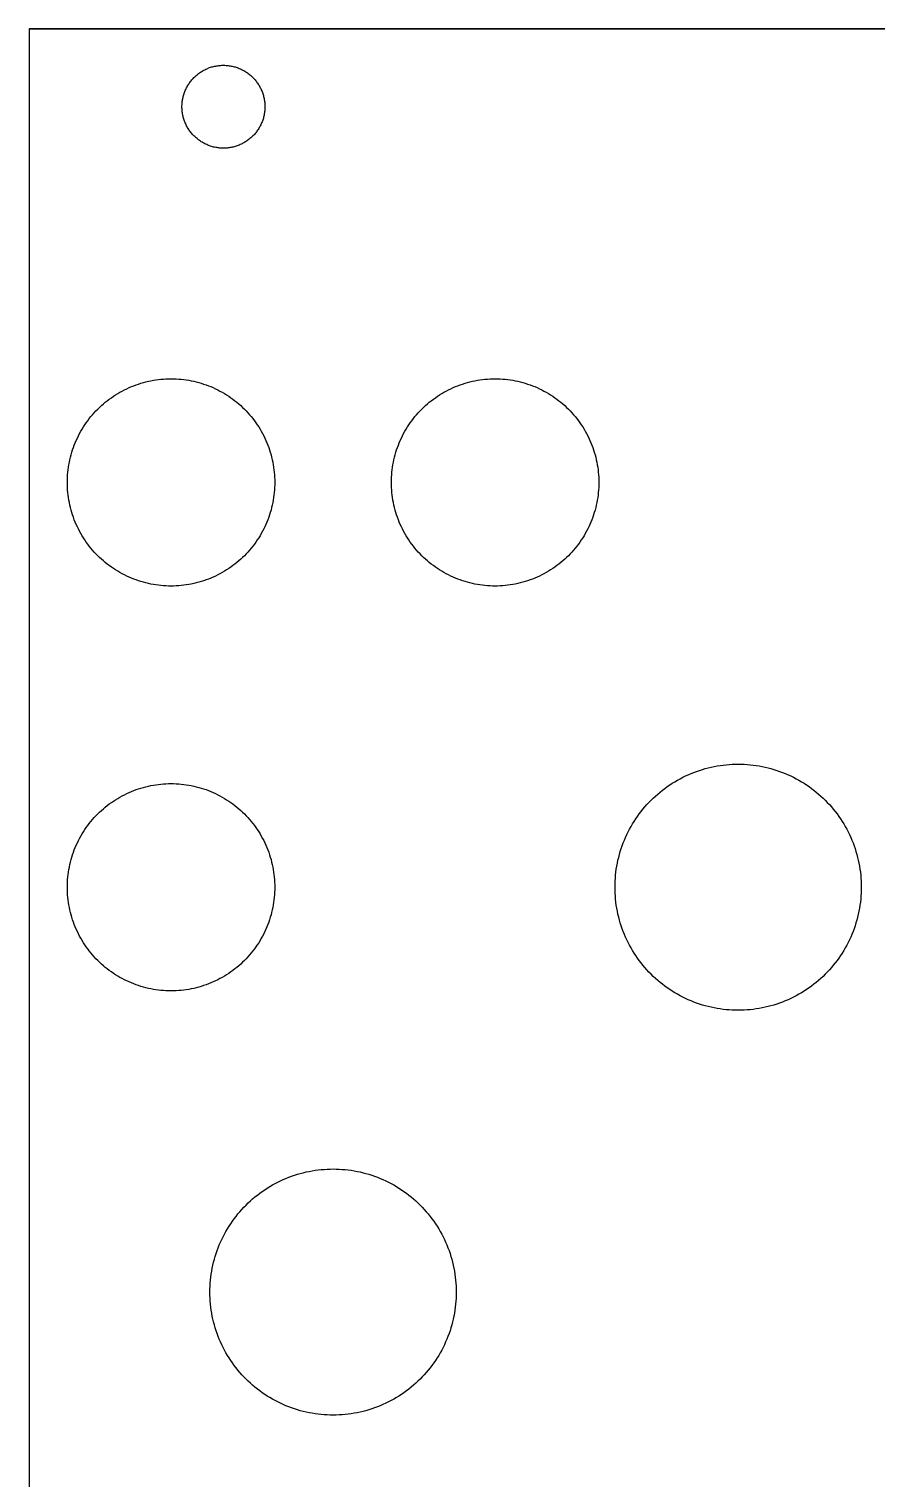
# Model space of a CAD drawing. Extents: x -30 to 30, y -11 to 117.
# Drawn here: x -30.5 to 2.2, y 61.5 to 117.5 of the extents above; entities that cross this region are included whole.
import ezdxf

# ---------------------------------------------------------------- set-up
doc = ezdxf.new("R2010")
doc.units = 0

msp = doc.modelspace()

# ---------------------------------------------------------------- linework, layer by layer
at = {"color": 34, "true_color": 0x008000}
for points in [[(-30.48, -10.999978, 0), (30.139894, -10.999978, 0), (30.139894, 117.499892, 0), (-30.48, 117.499892, 0), (-30.48, -10.999978, 0)], [(-24.579834, 114.499898, 0), (-24.579326, 114.54003, 0), (-24.577802, 114.580162, 0), (-24.575262, 114.620294, 0), (-24.571706, 114.660426, 0), (-24.567134, 114.700304, 0), (-24.5618, 114.740182, 0), (-24.555196, 114.779806, 0), (-24.547576, 114.81943, 0), (-24.539194, 114.8588, 0), (-24.529542, 114.897662, 0), (-24.519128, 114.936524, 0), (-24.507698, 114.975132, 0), (-24.495252, 115.013486, 0), (-24.48179, 115.051332, 0), (-24.467566, 115.088924, 0), (-24.452326, 115.126008, 0), (-24.43607, 115.162838, 0), (-24.418798, 115.19916, 0), (-24.400764, 115.235228, 0), (-24.381968, 115.270788, 0), (-24.362156, 115.305586, 0), (-24.341328, 115.34013, 0), (-24.319992, 115.374166, 0), (-24.297386, 115.40744, 0), (-24.274272, 115.440206, 0), (-24.250142, 115.472464, 0), (-24.225504, 115.504214, 0), (-24.19985, 115.535202, 0), (-24.173434, 115.565428, 0), (-24.146256, 115.595146, 0), (-24.118316, 115.624102, 0), (-24.089614, 115.652296, 0), (-24.060404, 115.679982, 0), (-24.030432, 115.706652, 0), (-23.999698, 115.73256, 0), (-23.968456, 115.75796, 0), (-23.936452, 115.782344, 0), (-23.90394, 115.805966, 0), (-23.87092, 115.828826, 0), (-23.837138, 115.85067, 0), (-23.802848, 115.872006, 0), (-23.768304, 115.892072, 0), (-23.732998, 115.91163, 0), (-23.697184, 115.929918, 0), (-23.661116, 115.947698, 0), (-23.62454, 115.964208, 0), (-23.587456, 115.979956, 0), (-23.550118, 115.994688, 0), (-23.512272, 116.008658, 0), (-23.474172, 116.021612, 0), (-23.435818, 116.03355, 0), (-23.39721, 116.044472, 0), (-23.358348, 116.054378, 0), (-23.318978, 116.063522, 0), (-23.279608, 116.071396, 0), (-23.239984, 116.078508, 0), (-23.20036, 116.084604, 0), (-23.160482, 116.089684, 0), (-23.12035, 116.093748, 0), (-23.080472, 116.096796, 0), (-23.040086, 116.098828, 0), (-22.999954, 116.099844, 0), (-22.959822, 116.099844, 0), (-22.91969, 116.098828, 0), (-22.879304, 116.096796, 0), (-22.839426, 116.093748, 0), (-22.799294, 116.089684, 0), (-22.759416, 116.084604, 0), (-22.719792, 116.078508, 0), (-22.680168, 116.071396, 0), (-22.640798, 116.063522, 0), (-22.601428, 116.054378, 0), (-22.562566, 116.044472, 0), (-22.523958, 116.03355, 0), (-22.485604, 116.021612, 0), (-22.447504, 116.008658, 0), (-22.409658, 115.994688, 0), (-22.37232, 115.979956, 0), (-22.335236, 115.964208, 0), (-22.29866, 115.947698, 0), (-22.262592, 115.929918, 0), (-22.226778, 115.91163, 0), (-22.191472, 115.892072, 0), (-22.156928, 115.872006, 0), (-22.122638, 115.85067, 0), (-22.088856, 115.828826, 0), (-22.055836, 115.805966, 0), (-22.023324, 115.782344, 0), (-21.99132, 115.75796, 0), (-21.960078, 115.73256, 0), (-21.929344, 115.706652, 0), (-21.899372, 115.679982, 0), (-21.870162, 115.652296, 0), (-21.84146, 115.624102, 0), (-21.81352, 115.595146, 0), (-21.786342, 115.565428, 0), (-21.759926, 115.535202, 0), (-21.734272, 115.504214, 0), (-21.709634, 115.472464, 0), (-21.685504, 115.440206, 0), (-21.66239, 115.40744, 0), (-21.639784, 115.374166, 0), (-21.618448, 115.34013, 0), (-21.59762, 115.305586, 0), (-21.577808, 115.270788, 0), (-21.559012, 115.235228, 0), (-21.540978, 115.19916, 0), (-21.523706, 115.162838, 0), (-21.50745, 115.126008, 0), (-21.49221, 115.088924, 0), (-21.477986, 115.051332, 0), (-21.464524, 115.013486, 0), (-21.452078, 114.975132, 0), (-21.440648, 114.936524, 0), (-21.430234, 114.897662, 0), (-21.420582, 114.8588, 0), (-21.4122, 114.81943, 0), (-21.40458, 114.779806, 0), (-21.397976, 114.740182, 0), (-21.392642, 114.700304, 0), (-21.38807, 114.660426, 0), (-21.384514, 114.620294, 0), (-21.381974, 114.580162, 0), (-21.38045, 114.54003, 0), (-21.379942, 114.499898, 0), (-21.38045, 114.459766, 0), (-21.381974, 114.419634, 0), (-21.384514, 114.379502, 0), (-21.38807, 114.33937, 0), (-21.392642, 114.299492, 0), (-21.397976, 114.259614, 0), (-21.40458, 114.21999, 0), (-21.4122, 114.180366, 0), (-21.420582, 114.140996, 0), (-21.430234, 114.102134, 0), (-21.440648, 114.063272, 0), (-21.452078, 114.024664, 0), (-21.464524, 113.98631, 0), (-21.477986, 113.948464, 0), (-21.49221, 113.910872, 0), (-21.50745, 113.873788, 0), (-21.523706, 113.836958, 0), (-21.540978, 113.800636, 0), (-21.559012, 113.764568, 0), (-21.577808, 113.729008, 0), (-21.59762, 113.69421, 0), (-21.618448, 113.659666, 0), (-21.639784, 113.62563, 0), (-21.66239, 113.592356, 0), (-21.685504, 113.55959, 0), (-21.709634, 113.527332, 0), (-21.734272, 113.495582, 0), (-21.759926, 113.464594, 0), (-21.786342, 113.434368, 0), (-21.81352, 113.40465, 0), (-21.84146, 113.375694, 0), (-21.870162, 113.3475, 0), (-21.899372, 113.319814, 0), (-21.929344, 113.293144, 0), (-21.960078, 113.267236, 0), (-21.99132, 113.241836, 0), (-22.023324, 113.217452, 0), (-22.055836, 113.19383, 0), (-22.088856, 113.17097, 0), (-22.122638, 113.149126, 0), (-22.156928, 113.12779, 0), (-22.191472, 113.107724, 0), (-22.226778, 113.088166, 0), (-22.262592, 113.069878, 0), (-22.29866, 113.052098, 0), (-22.335236, 113.035588, 0), (-22.37232, 113.01984, 0), (-22.409658, 113.005108, 0), (-22.447504, 112.991138, 0), (-22.485604, 112.978184, 0), (-22.523958, 112.966246, 0), (-22.562566, 112.955324, 0), (-22.601428, 112.945418, 0), (-22.640798, 112.936274, 0), (-22.680168, 112.9284, 0), (-22.719792, 112.921288, 0), (-22.759416, 112.915192, 0), (-22.799294, 112.910112, 0), (-22.839426, 112.906048, 0), (-22.879304, 112.903, 0), (-22.91969, 112.900968, 0), (-22.959822, 112.899952, 0), (-22.999954, 112.899952, 0), (-23.040086, 112.900968, 0), (-23.080472, 112.903, 0), (-23.12035, 112.906048, 0), (-23.160482, 112.910112, 0), (-23.20036, 112.915192, 0), (-23.239984, 112.921288, 0), (-23.279608, 112.9284, 0), (-23.318978, 112.936274, 0), (-23.358348, 112.945418, 0), (-23.39721, 112.955324, 0), (-23.435818, 112.966246, 0), (-23.474172, 112.978184, 0), (-23.512272, 112.991138, 0), (-23.550118, 113.005108, 0), (-23.587456, 113.01984, 0), (-23.62454, 113.035588, 0), (-23.661116, 113.052098, 0), (-23.697184, 113.069878, 0), (-23.732998, 113.088166, 0), (-23.768304, 113.107724, 0), (-23.802848, 113.12779, 0), (-23.837138, 113.149126, 0), (-23.87092, 113.17097, 0), (-23.90394, 113.19383, 0), (-23.936452, 113.217452, 0), (-23.968456, 113.241836, 0), (-23.999698, 113.267236, 0), (-24.030432, 113.293144, 0), (-24.060404, 113.319814, 0), (-24.089614, 113.3475, 0), (-24.118316, 113.375694, 0), (-24.146256, 113.40465, 0), (-24.173434, 113.434368, 0), (-24.19985, 113.464594, 0), (-24.225504, 113.495582, 0), (-24.250142, 113.527332, 0), (-24.274272, 113.55959, 0), (-24.297386, 113.592356, 0), (-24.319992, 113.62563, 0), (-24.341328, 113.659666, 0), (-24.362156, 113.69421, 0), (-24.381968, 113.729008, 0), (-24.400764, 113.764568, 0), (-24.418798, 113.800636, 0), (-24.43607, 113.836958, 0), (-24.452326, 113.873788, 0), (-24.467566, 113.910872, 0), (-24.48179, 113.948464, 0), (-24.495252, 113.98631, 0), (-24.507698, 114.024664, 0), (-24.519128, 114.063272, 0), (-24.529542, 114.102134, 0), (-24.539194, 114.140996, 0), (-24.547576, 114.180366, 0), (-24.555196, 114.21999, 0), (-24.5618, 114.259614, 0), (-24.567134, 114.299492, 0), (-24.571706, 114.33937, 0), (-24.575262, 114.379502, 0), (-24.577802, 114.419634, 0), (-24.579326, 114.459766, 0), (-24.579834, 114.499898, 0)], [(-28.999942, 100.000054, 0), (-28.998672, 100.098098, 0), (-28.995116, 100.196396, 0), (-28.98902, 100.294186, 0), (-28.980638, 100.39223, 0), (-28.96997, 100.489766, 0), (-28.956762, 100.587048, 0), (-28.941014, 100.683822, 0), (-28.92298, 100.780342, 0), (-28.90266, 100.876354, 0), (-28.880054, 100.971858, 0), (-28.855162, 101.066854, 0), (-28.82773, 101.161088, 0), (-28.798012, 101.254814, 0), (-28.766008, 101.347524, 0), (-28.731972, 101.439726, 0), (-28.695396, 101.530658, 0), (-28.656788, 101.621082, 0), (-28.615894, 101.710236, 0), (-28.572714, 101.798374, 0), (-28.527502, 101.88575, 0), (-28.480258, 101.971602, 0), (-28.430982, 102.056438, 0), (-28.37942, 102.140004, 0), (-28.325826, 102.2223, 0), (-28.2702, 102.303326, 0), (-28.212796, 102.382828, 0), (-28.15336, 102.46106, 0), (-28.091892, 102.537514, 0), (-28.0289, 102.612698, 0), (-27.963622, 102.686358, 0), (-27.89682, 102.75824, 0), (-27.828494, 102.828598, 0), (-27.758136, 102.896924, 0), (-27.686254, 102.963726, 0), (-27.612594, 103.029004, 0), (-27.53741, 103.091996, 0), (-27.460956, 103.153464, 0), (-27.382724, 103.2129, 0), (-27.303222, 103.270304, 0), (-27.222196, 103.32593, 0), (-27.1399, 103.379524, 0), (-27.056334, 103.431086, 0), (-26.971498, 103.480362, 0), (-26.885646, 103.527606, 0), (-26.79827, 103.572818, 0), (-26.710132, 103.615998, 0), (-26.620978, 103.656892, 0), (-26.530554, 103.6955, 0), (-26.439622, 103.732076, 0), (-26.34742, 103.766112, 0), (-26.25471, 103.798116, 0), (-26.160984, 103.827834, 0), (-26.06675, 103.855266, 0), (-25.971754, 103.880158, 0), (-25.87625, 103.902764, 0), (-25.780238, 103.923084, 0), (-25.683718, 103.941118, 0), (-25.586944, 103.956866, 0), (-25.489662, 103.970074, 0), (-25.392126, 103.980742, 0), (-25.294082, 103.989124, 0), (-25.196292, 103.99522, 0), (-25.097994, 103.998776, 0), (-24.99995, 104.000046, 0), (-24.901906, 103.998776, 0), (-24.803608, 103.99522, 0), (-24.705818, 103.989124, 0), (-24.607774, 103.980742, 0), (-24.510238, 103.970074, 0), (-24.412956, 103.956866, 0), (-24.316182, 103.941118, 0), (-24.219662, 103.923084, 0), (-24.12365, 103.902764, 0), (-24.028146, 103.880158, 0), (-23.93315, 103.855266, 0), (-23.838916, 103.827834, 0), (-23.74519, 103.798116, 0), (-23.65248, 103.766112, 0), (-23.560278, 103.732076, 0), (-23.469346, 103.6955, 0), (-23.378922, 103.656892, 0), (-23.289768, 103.615998, 0), (-23.20163, 103.572818, 0), (-23.114254, 103.527606, 0), (-23.028402, 103.480362, 0), (-22.943566, 103.431086, 0), (-22.86, 103.379524, 0), (-22.777704, 103.32593, 0), (-22.696678, 103.270304, 0), (-22.617176, 103.2129, 0), (-22.538944, 103.153464, 0), (-22.46249, 103.091996, 0), (-22.387306, 103.029004, 0), (-22.313646, 102.963726, 0), (-22.241764, 102.896924, 0), (-22.171406, 102.828598, 0), (-22.10308, 102.75824, 0), (-22.036278, 102.686358, 0), (-21.971, 102.612698, 0), (-21.908008, 102.537514, 0), (-21.84654, 102.46106, 0), (-21.787104, 102.382828, 0), (-21.7297, 102.303326, 0), (-21.674074, 102.2223, 0), (-21.62048, 102.140004, 0), (-21.568918, 102.056438, 0), (-21.519642, 101.971602, 0), (-21.472398, 101.88575, 0), (-21.427186, 101.798374, 0), (-21.384006, 101.710236, 0), (-21.343112, 101.621082, 0), (-21.304504, 101.530658, 0), (-21.267928, 101.439726, 0), (-21.233892, 101.347524, 0), (-21.201888, 101.254814, 0), (-21.17217, 101.161088, 0), (-21.144738, 101.066854, 0), (-21.119846, 100.971858, 0), (-21.09724, 100.876354, 0), (-21.07692, 100.780342, 0), (-21.058886, 100.683822, 0), (-21.043138, 100.587048, 0), (-21.02993, 100.489766, 0), (-21.019262, 100.39223, 0), (-21.01088, 100.294186, 0), (-21.004784, 100.196396, 0), (-21.001228, 100.098098, 0), (-20.999958, 100.000054, 0), (-21.001228, 99.90201, 0), (-21.004784, 99.803712, 0), (-21.01088, 99.705922, 0), (-21.019262, 99.607878, 0), (-21.02993, 99.510342, 0), (-21.043138, 99.41306, 0), (-21.058886, 99.316286, 0), (-21.07692, 99.219766, 0), (-21.09724, 99.123754, 0), (-21.119846, 99.02825, 0), (-21.144738, 98.933254, 0), (-21.17217, 98.83902, 0), (-21.201888, 98.745294, 0), (-21.233892, 98.652584, 0), (-21.267928, 98.560382, 0), (-21.304504, 98.46945, 0), (-21.343112, 98.379026, 0), (-21.384006, 98.289872, 0), (-21.427186, 98.201734, 0), (-21.472398, 98.114358, 0), (-21.519642, 98.028506, 0), (-21.568918, 97.94367, 0), (-21.62048, 97.860104, 0), (-21.674074, 97.777808, 0), (-21.7297, 97.696782, 0), (-21.787104, 97.61728, 0), (-21.84654, 97.539048, 0), (-21.908008, 97.462594, 0), (-21.971, 97.38741, 0), (-22.036278, 97.31375, 0), (-22.10308, 97.241868, 0), (-22.171406, 97.17151, 0), (-22.241764, 97.103184, 0), (-22.313646, 97.036382, 0), (-22.387306, 96.971104, 0), (-22.46249, 96.908112, 0), (-22.538944, 96.846644, 0), (-22.617176, 96.787208, 0), (-22.696678, 96.729804, 0), (-22.777704, 96.674178, 0), (-22.86, 96.620584, 0), (-22.943566, 96.569022, 0), (-23.028402, 96.519746, 0), (-23.114254, 96.472502, 0), (-23.20163, 96.42729, 0), (-23.289768, 96.38411, 0), (-23.378922, 96.343216, 0), (-23.469346, 96.304608, 0), (-23.560278, 96.268032, 0), (-23.65248, 96.233996, 0), (-23.74519, 96.201992, 0), (-23.838916, 96.172274, 0), (-23.93315, 96.144842, 0), (-24.028146, 96.11995, 0), (-24.12365, 96.097344, 0), (-24.219662, 96.077024, 0), (-24.316182, 96.05899, 0), (-24.412956, 96.043242, 0), (-24.510238, 96.030034, 0), (-24.607774, 96.019366, 0), (-24.705818, 96.010984, 0), (-24.803608, 96.004888, 0), (-24.901906, 96.001332, 0), (-24.99995, 96.000062, 0), (-25.097994, 96.001332, 0), (-25.196292, 96.004888, 0), (-25.294082, 96.010984, 0), (-25.392126, 96.019366, 0), (-25.489662, 96.030034, 0), (-25.586944, 96.043242, 0), (-25.683718, 96.05899, 0), (-25.780238, 96.077024, 0), (-25.87625, 96.097344, 0), (-25.971754, 96.11995, 0), (-26.06675, 96.144842, 0), (-26.160984, 96.172274, 0), (-26.25471, 96.201992, 0), (-26.34742, 96.233996, 0), (-26.439622, 96.268032, 0), (-26.530554, 96.304608, 0), (-26.620978, 96.343216, 0), (-26.710132, 96.38411, 0), (-26.79827, 96.42729, 0), (-26.885646, 96.472502, 0), (-26.971498, 96.519746, 0), (-27.056334, 96.569022, 0), (-27.1399, 96.620584, 0), (-27.222196, 96.674178, 0), (-27.303222, 96.729804, 0), (-27.382724, 96.787208, 0), (-27.460956, 96.846644, 0), (-27.53741, 96.908112, 0), (-27.612594, 96.971104, 0), (-27.686254, 97.036382, 0), (-27.758136, 97.103184, 0), (-27.828494, 97.17151, 0), (-27.89682, 97.241868, 0), (-27.963622, 97.31375, 0), (-28.0289, 97.38741, 0), (-28.091892, 97.462594, 0), (-28.15336, 97.539048, 0), (-28.212796, 97.61728, 0), (-28.2702, 97.696782, 0), (-28.325826, 97.777808, 0), (-28.37942, 97.860104, 0), (-28.430982, 97.94367, 0), (-28.480258, 98.028506, 0), (-28.527502, 98.114358, 0), (-28.572714, 98.201734, 0), (-28.615894, 98.289872, 0), (-28.656788, 98.379026, 0), (-28.695396, 98.46945, 0), (-28.731972, 98.560382, 0), (-28.766008, 98.652584, 0), (-28.798012, 98.745294, 0), (-28.82773, 98.83902, 0), (-28.855162, 98.933254, 0), (-28.880054, 99.02825, 0), (-28.90266, 99.123754, 0), (-28.92298, 99.219766, 0), (-28.941014, 99.316286, 0), (-28.956762, 99.41306, 0), (-28.96997, 99.510342, 0), (-28.980638, 99.607878, 0), (-28.98902, 99.705922, 0), (-28.995116, 99.803712, 0), (-28.998672, 99.90201, 0), (-28.999942, 100.000054, 0)], [(-16.500094, 100.000054, 0), (-16.498824, 100.098098, 0), (-16.495268, 100.196396, 0), (-16.489172, 100.294186, 0), (-16.48079, 100.39223, 0), (-16.470122, 100.489766, 0), (-16.456914, 100.587048, 0), (-16.441166, 100.683822, 0), (-16.423132, 100.780342, 0), (-16.402812, 100.876354, 0), (-16.380206, 100.971858, 0), (-16.355314, 101.066854, 0), (-16.327882, 101.161088, 0), (-16.298164, 101.254814, 0), (-16.26616, 101.347524, 0), (-16.232124, 101.439726, 0), (-16.195548, 101.530658, 0), (-16.15694, 101.621082, 0), (-16.116046, 101.710236, 0), (-16.072866, 101.798374, 0), (-16.027654, 101.88575, 0), (-15.98041, 101.971602, 0), (-15.931134, 102.056438, 0), (-15.879572, 102.140004, 0), (-15.825978, 102.2223, 0), (-15.770352, 102.303326, 0), (-15.712948, 102.382828, 0), (-15.653512, 102.46106, 0), (-15.592044, 102.537514, 0), (-15.529052, 102.612698, 0), (-15.463774, 102.686358, 0), (-15.396972, 102.75824, 0), (-15.328646, 102.828598, 0), (-15.258288, 102.896924, 0), (-15.186406, 102.963726, 0), (-15.112746, 103.029004, 0), (-15.037562, 103.091996, 0), (-14.961108, 103.153464, 0), (-14.882876, 103.2129, 0), (-14.803374, 103.270304, 0), (-14.722348, 103.32593, 0), (-14.640052, 103.379524, 0), (-14.556486, 103.431086, 0), (-14.47165, 103.480362, 0), (-14.385798, 103.527606, 0), (-14.298422, 103.572818, 0), (-14.210284, 103.615998, 0), (-14.12113, 103.656892, 0), (-14.030706, 103.6955, 0), (-13.939774, 103.732076, 0), (-13.847572, 103.766112, 0), (-13.754862, 103.798116, 0), (-13.661136, 103.827834, 0), (-13.566902, 103.855266, 0), (-13.471906, 103.880158, 0), (-13.376402, 103.902764, 0), (-13.28039, 103.923084, 0), (-13.18387, 103.941118, 0), (-13.087096, 103.956866, 0), (-12.989814, 103.970074, 0), (-12.892278, 103.980742, 0), (-12.794234, 103.989124, 0), (-12.696444, 103.99522, 0), (-12.598146, 103.998776, 0), (-12.500102, 104.000046, 0), (-12.402058, 103.998776, 0), (-12.30376, 103.99522, 0), (-12.20597, 103.989124, 0), (-12.107926, 103.980742, 0), (-12.01039, 103.970074, 0), (-11.913108, 103.956866, 0), (-11.816334, 103.941118, 0), (-11.719814, 103.923084, 0), (-11.623802, 103.902764, 0), (-11.528298, 103.880158, 0), (-11.433302, 103.855266, 0), (-11.339068, 103.827834, 0), (-11.245342, 103.798116, 0), (-11.152632, 103.766112, 0), (-11.06043, 103.732076, 0), (-10.969498, 103.6955, 0), (-10.879074, 103.656892, 0), (-10.78992, 103.615998, 0), (-10.701782, 103.572818, 0), (-10.614406, 103.527606, 0), (-10.528554, 103.480362, 0), (-10.443718, 103.431086, 0), (-10.360152, 103.379524, 0), (-10.277856, 103.32593, 0), (-10.19683, 103.270304, 0), (-10.117328, 103.2129, 0), (-10.039096, 103.153464, 0), (-9.962642, 103.091996, 0), (-9.887458, 103.029004, 0), (-9.813798, 102.963726, 0), (-9.741916, 102.896924, 0), (-9.671558, 102.828598, 0), (-9.603232, 102.75824, 0), (-9.53643, 102.686358, 0), (-9.471152, 102.612698, 0), (-9.40816, 102.537514, 0), (-9.346692, 102.46106, 0), (-9.287256, 102.382828, 0), (-9.229852, 102.303326, 0), (-9.174226, 102.2223, 0), (-9.120632, 102.140004, 0), (-9.06907, 102.056438, 0), (-9.019794, 101.971602, 0), (-8.97255, 101.88575, 0), (-8.927338, 101.798374, 0), (-8.884158, 101.710236, 0), (-8.843264, 101.621082, 0), (-8.804656, 101.530658, 0), (-8.76808, 101.439726, 0), (-8.734044, 101.347524, 0), (-8.70204, 101.254814, 0), (-8.672322, 101.161088, 0), (-8.64489, 101.066854, 0), (-8.619998, 100.971858, 0), (-8.597392, 100.876354, 0), (-8.577072, 100.780342, 0), (-8.559038, 100.683822, 0), (-8.54329, 100.587048, 0), (-8.530082, 100.489766, 0), (-8.519414, 100.39223, 0), (-8.511032, 100.294186, 0), (-8.504936, 100.196396, 0), (-8.50138, 100.098098, 0), (-8.50011, 100.000054, 0), (-8.50138, 99.90201, 0), (-8.504936, 99.803712, 0), (-8.511032, 99.705922, 0), (-8.519414, 99.607878, 0), (-8.530082, 99.510342, 0), (-8.54329, 99.41306, 0), (-8.559038, 99.316286, 0), (-8.577072, 99.219766, 0), (-8.597392, 99.123754, 0), (-8.619998, 99.02825, 0), (-8.64489, 98.933254, 0), (-8.672322, 98.83902, 0), (-8.70204, 98.745294, 0), (-8.734044, 98.652584, 0), (-8.76808, 98.560382, 0), (-8.804656, 98.46945, 0), (-8.843264, 98.379026, 0), (-8.884158, 98.289872, 0), (-8.927338, 98.201734, 0), (-8.97255, 98.114358, 0), (-9.019794, 98.028506, 0), (-9.06907, 97.94367, 0), (-9.120632, 97.860104, 0), (-9.174226, 97.777808, 0), (-9.229852, 97.696782, 0), (-9.287256, 97.61728, 0), (-9.346692, 97.539048, 0), (-9.40816, 97.462594, 0), (-9.471152, 97.38741, 0), (-9.53643, 97.31375, 0), (-9.603232, 97.241868, 0), (-9.671558, 97.17151, 0), (-9.741916, 97.103184, 0), (-9.813798, 97.036382, 0), (-9.887458, 96.971104, 0), (-9.962642, 96.908112, 0), (-10.039096, 96.846644, 0), (-10.117328, 96.787208, 0), (-10.19683, 96.729804, 0), (-10.277856, 96.674178, 0), (-10.360152, 96.620584, 0), (-10.443718, 96.569022, 0), (-10.528554, 96.519746, 0), (-10.614406, 96.472502, 0), (-10.701782, 96.42729, 0), (-10.78992, 96.38411, 0), (-10.879074, 96.343216, 0), (-10.969498, 96.304608, 0), (-11.06043, 96.268032, 0), (-11.152632, 96.233996, 0), (-11.245342, 96.201992, 0), (-11.339068, 96.172274, 0), (-11.433302, 96.144842, 0), (-11.528298, 96.11995, 0), (-11.623802, 96.097344, 0), (-11.719814, 96.077024, 0), (-11.816334, 96.05899, 0), (-11.913108, 96.043242, 0), (-12.01039, 96.030034, 0), (-12.107926, 96.019366, 0), (-12.20597, 96.010984, 0), (-12.30376, 96.004888, 0), (-12.402058, 96.001332, 0), (-12.500102, 96.000062, 0), (-12.598146, 96.001332, 0), (-12.696444, 96.004888, 0), (-12.794234, 96.010984, 0), (-12.892278, 96.019366, 0), (-12.989814, 96.030034, 0), (-13.087096, 96.043242, 0), (-13.18387, 96.05899, 0), (-13.28039, 96.077024, 0), (-13.376402, 96.097344, 0), (-13.471906, 96.11995, 0), (-13.566902, 96.144842, 0), (-13.661136, 96.172274, 0), (-13.754862, 96.201992, 0), (-13.847572, 96.233996, 0), (-13.939774, 96.268032, 0), (-14.030706, 96.304608, 0), (-14.12113, 96.343216, 0), (-14.210284, 96.38411, 0), (-14.298422, 96.42729, 0), (-14.385798, 96.472502, 0), (-14.47165, 96.519746, 0), (-14.556486, 96.569022, 0), (-14.640052, 96.620584, 0), (-14.722348, 96.674178, 0), (-14.803374, 96.729804, 0), (-14.882876, 96.787208, 0), (-14.961108, 96.846644, 0), (-15.037562, 96.908112, 0), (-15.112746, 96.971104, 0), (-15.186406, 97.036382, 0), (-15.258288, 97.103184, 0), (-15.328646, 97.17151, 0), (-15.396972, 97.241868, 0), (-15.463774, 97.31375, 0), (-15.529052, 97.38741, 0), (-15.592044, 97.462594, 0), (-15.653512, 97.539048, 0), (-15.712948, 97.61728, 0), (-15.770352, 97.696782, 0), (-15.825978, 97.777808, 0), (-15.879572, 97.860104, 0), (-15.931134, 97.94367, 0), (-15.98041, 98.028506, 0), (-16.027654, 98.114358, 0), (-16.072866, 98.201734, 0), (-16.116046, 98.289872, 0), (-16.15694, 98.379026, 0), (-16.195548, 98.46945, 0), (-16.232124, 98.560382, 0), (-16.26616, 98.652584, 0), (-16.298164, 98.745294, 0), (-16.327882, 98.83902, 0), (-16.355314, 98.933254, 0), (-16.380206, 99.02825, 0), (-16.402812, 99.123754, 0), (-16.423132, 99.219766, 0), (-16.441166, 99.316286, 0), (-16.456914, 99.41306, 0), (-16.470122, 99.510342, 0), (-16.48079, 99.607878, 0), (-16.489172, 99.705922, 0), (-16.495268, 99.803712, 0), (-16.498824, 99.90201, 0), (-16.500094, 100.000054, 0)], [(-7.875016, 84.37499, 0), (-7.873492, 84.491576, 0), (-7.869174, 84.608162, 0), (-7.862062, 84.724494, 0), (-7.852156, 84.840572, 0), (-7.839202, 84.956396, 0), (-7.823708, 85.071966, 0), (-7.805166, 85.187028, 0), (-7.78383, 85.301582, 0), (-7.7597, 85.415628, 0), (-7.732776, 85.529166, 0), (-7.703058, 85.641942, 0), (-7.670546, 85.753956, 0), (-7.63524, 85.864954, 0), (-7.597394, 85.97519, 0), (-7.556754, 86.08441, 0), (-7.51332, 86.192868, 0), (-7.4676, 86.299802, 0), (-7.419086, 86.405974, 0), (-7.367778, 86.510622, 0), (-7.314184, 86.614254, 0), (-7.257796, 86.716362, 0), (-7.199122, 86.816946, 0), (-7.138162, 86.91626, 0), (-7.074408, 87.01405, 0), (-7.008622, 87.110062, 0), (-6.940296, 87.20455, 0), (-6.869684, 87.29726, 0), (-6.796786, 87.388446, 0), (-6.721856, 87.4776, 0), (-6.64464, 87.564976, 0), (-6.565138, 87.65032, 0), (-6.483858, 87.733886, 0), (-6.400292, 87.815166, 0), (-6.314948, 87.894668, 0), (-6.227572, 87.971884, 0), (-6.138418, 88.046814, 0), (-6.047232, 88.119712, 0), (-5.954522, 88.190324, 0), (-5.860034, 88.25865, 0), (-5.764022, 88.324436, 0), (-5.666232, 88.38819, 0), (-5.566918, 88.44915, 0), (-5.466334, 88.507824, 0), (-5.364226, 88.564212, 0), (-5.260594, 88.617806, 0), (-5.155946, 88.669114, 0), (-5.049774, 88.717628, 0), (-4.94284, 88.763348, 0), (-4.834382, 88.806782, 0), (-4.725162, 88.847422, 0), (-4.614926, 88.885268, 0), (-4.503928, 88.920574, 0), (-4.391914, 88.953086, 0), (-4.279138, 88.982804, 0), (-4.1656, 89.009728, 0), (-4.051554, 89.033858, 0), (-3.937, 89.055194, 0), (-3.821938, 89.073736, 0), (-3.706368, 89.08923, 0), (-3.590544, 89.102184, 0), (-3.474466, 89.11209, 0), (-3.358134, 89.119202, 0), (-3.241548, 89.12352, 0), (-3.124962, 89.125044, 0), (-3.008376, 89.12352, 0), (-2.89179, 89.119202, 0), (-2.775458, 89.11209, 0), (-2.65938, 89.102184, 0), (-2.543556, 89.08923, 0), (-2.427986, 89.073736, 0), (-2.312924, 89.055194, 0), (-2.19837, 89.033858, 0), (-2.084324, 89.009728, 0), (-1.970786, 88.982804, 0), (-1.85801, 88.953086, 0), (-1.745996, 88.920574, 0), (-1.634998, 88.885268, 0), (-1.524762, 88.847422, 0), (-1.415542, 88.806782, 0), (-1.307084, 88.763348, 0), (-1.20015, 88.717628, 0), (-1.093978, 88.669114, 0), (-0.98933, 88.617806, 0), (-0.885698, 88.564212, 0), (-0.78359, 88.507824, 0), (-0.683006, 88.44915, 0), (-0.583692, 88.38819, 0), (-0.485902, 88.324436, 0), (-0.38989, 88.25865, 0), (-0.295402, 88.190324, 0), (-0.202692, 88.119712, 0), (-0.111506, 88.046814, 0), (-0.022352, 87.971884, 0), (0.065024, 87.894668, 0), (0.150368, 87.815166, 0), (0.233934, 87.733886, 0), (0.315214, 87.65032, 0), (0.394716, 87.564976, 0), (0.471932, 87.4776, 0), (0.546862, 87.388446, 0), (0.61976, 87.29726, 0), (0.690372, 87.20455, 0), (0.758698, 87.110062, 0), (0.824484, 87.01405, 0), (0.888238, 86.91626, 0), (0.949198, 86.816946, 0), (1.007872, 86.716362, 0), (1.06426, 86.614254, 0), (1.117854, 86.510622, 0), (1.169162, 86.405974, 0), (1.217676, 86.299802, 0), (1.263396, 86.192868, 0), (1.30683, 86.08441, 0), (1.34747, 85.97519, 0), (1.385316, 85.864954, 0), (1.420622, 85.753956, 0), (1.453134, 85.641942, 0), (1.482852, 85.529166, 0), (1.509776, 85.415628, 0), (1.533906, 85.301582, 0), (1.555242, 85.187028, 0), (1.573784, 85.071966, 0), (1.589278, 84.956396, 0), (1.602232, 84.840572, 0), (1.612138, 84.724494, 0), (1.61925, 84.608162, 0), (1.623568, 84.491576, 0), (1.625092, 84.37499, 0), (1.623568, 84.258404, 0), (1.61925, 84.141818, 0), (1.612138, 84.025486, 0), (1.602232, 83.909408, 0), (1.589278, 83.793584, 0), (1.573784, 83.678014, 0), (1.555242, 83.562952, 0), (1.533906, 83.448398, 0), (1.509776, 83.334352, 0), (1.482852, 83.220814, 0), (1.453134, 83.108038, 0), (1.420622, 82.996024, 0), (1.385316, 82.885026, 0), (1.34747, 82.77479, 0), (1.30683, 82.66557, 0), (1.263396, 82.557112, 0), (1.217676, 82.450178, 0), (1.169162, 82.344006, 0), (1.117854, 82.239358, 0), (1.06426, 82.135726, 0), (1.007872, 82.033618, 0), (0.949198, 81.933034, 0), (0.888238, 81.83372, 0), (0.824484, 81.73593, 0), (0.758698, 81.639918, 0), (0.690372, 81.54543, 0), (0.61976, 81.45272, 0), (0.546862, 81.361534, 0), (0.471932, 81.27238, 0), (0.394716, 81.185004, 0), (0.315214, 81.09966, 0), (0.233934, 81.016094, 0), (0.150368, 80.934814, 0), (0.065024, 80.855312, 0), (-0.022352, 80.778096, 0), (-0.111506, 80.703166, 0), (-0.202692, 80.630268, 0), (-0.295402, 80.559656, 0), (-0.38989, 80.49133, 0), (-0.485902, 80.425544, 0), (-0.583692, 80.36179, 0), (-0.683006, 80.30083, 0), (-0.78359, 80.242156, 0), (-0.885698, 80.185768, 0), (-0.98933, 80.132174, 0), (-1.093978, 80.080866, 0), (-1.20015, 80.032352, 0), (-1.307084, 79.986632, 0), (-1.415542, 79.943198, 0), (-1.524762, 79.902558, 0), (-1.634998, 79.864712, 0), (-1.745996, 79.829406, 0), (-1.85801, 79.796894, 0), (-1.970786, 79.767176, 0), (-2.084324, 79.740252, 0), (-2.19837, 79.716122, 0), (-2.312924, 79.694786, 0), (-2.427986, 79.676244, 0), (-2.543556, 79.66075, 0), (-2.65938, 79.647796, 0), (-2.775458, 79.63789, 0), (-2.89179, 79.630778, 0), (-3.008376, 79.62646, 0), (-3.124962, 79.624936, 0), (-3.241548, 79.62646, 0), (-3.358134, 79.630778, 0), (-3.474466, 79.63789, 0), (-3.590544, 79.647796, 0), (-3.706368, 79.66075, 0), (-3.821938, 79.676244, 0), (-3.937, 79.694786, 0), (-4.051554, 79.716122, 0), (-4.1656, 79.740252, 0), (-4.279138, 79.767176, 0), (-4.391914, 79.796894, 0), (-4.503928, 79.829406, 0), (-4.614926, 79.864712, 0), (-4.725162, 79.902558, 0), (-4.834382, 79.943198, 0), (-4.94284, 79.986632, 0), (-5.049774, 80.032352, 0), (-5.155946, 80.080866, 0), (-5.260594, 80.132174, 0), (-5.364226, 80.185768, 0), (-5.466334, 80.242156, 0), (-5.566918, 80.30083, 0), (-5.666232, 80.36179, 0), (-5.764022, 80.425544, 0), (-5.860034, 80.49133, 0), (-5.954522, 80.559656, 0), (-6.047232, 80.630268, 0), (-6.138418, 80.703166, 0), (-6.227572, 80.778096, 0), (-6.314948, 80.855312, 0), (-6.400292, 80.934814, 0), (-6.483858, 81.016094, 0), (-6.565138, 81.09966, 0), (-6.64464, 81.185004, 0), (-6.721856, 81.27238, 0), (-6.796786, 81.361534, 0), (-6.869684, 81.45272, 0), (-6.940296, 81.54543, 0), (-7.008622, 81.639918, 0), (-7.074408, 81.73593, 0), (-7.138162, 81.83372, 0), (-7.199122, 81.933034, 0), (-7.257796, 82.033618, 0), (-7.314184, 82.135726, 0), (-7.367778, 82.239358, 0), (-7.419086, 82.344006, 0), (-7.4676, 82.450178, 0), (-7.51332, 82.557112, 0), (-7.556754, 82.66557, 0), (-7.597394, 82.77479, 0), (-7.63524, 82.885026, 0), (-7.670546, 82.996024, 0), (-7.703058, 83.108038, 0), (-7.732776, 83.220814, 0), (-7.7597, 83.334352, 0), (-7.78383, 83.448398, 0), (-7.805166, 83.562952, 0), (-7.823708, 83.678014, 0), (-7.839202, 83.793584, 0), (-7.852156, 83.909408, 0), (-7.862062, 84.025486, 0), (-7.869174, 84.141818, 0), (-7.873492, 84.258404, 0), (-7.875016, 84.37499, 0)], [(-28.999942, 84.37499, 0), (-28.998672, 84.473034, 0), (-28.995116, 84.571332, 0), (-28.98902, 84.669122, 0), (-28.980638, 84.767166, 0), (-28.96997, 84.864702, 0), (-28.956762, 84.961984, 0), (-28.941014, 85.058758, 0), (-28.92298, 85.155278, 0), (-28.90266, 85.25129, 0), (-28.880054, 85.346794, 0), (-28.855162, 85.44179, 0), (-28.82773, 85.536024, 0), (-28.798012, 85.62975, 0), (-28.766008, 85.72246, 0), (-28.731972, 85.814662, 0), (-28.695396, 85.905594, 0), (-28.656788, 85.996018, 0), (-28.615894, 86.085172, 0), (-28.572714, 86.17331, 0), (-28.527502, 86.260686, 0), (-28.480258, 86.346538, 0), (-28.430982, 86.431374, 0), (-28.37942, 86.51494, 0), (-28.325826, 86.597236, 0), (-28.2702, 86.678262, 0), (-28.212796, 86.757764, 0), (-28.15336, 86.835996, 0), (-28.091892, 86.91245, 0), (-28.0289, 86.987634, 0), (-27.963622, 87.061294, 0), (-27.89682, 87.133176, 0), (-27.828494, 87.203534, 0), (-27.758136, 87.27186, 0), (-27.686254, 87.338662, 0), (-27.612594, 87.40394, 0), (-27.53741, 87.466932, 0), (-27.460956, 87.5284, 0), (-27.382724, 87.587836, 0), (-27.303222, 87.64524, 0), (-27.222196, 87.700866, 0), (-27.1399, 87.75446, 0), (-27.056334, 87.806022, 0), (-26.971498, 87.855298, 0), (-26.885646, 87.902542, 0), (-26.79827, 87.947754, 0), (-26.710132, 87.990934, 0), (-26.620978, 88.031828, 0), (-26.530554, 88.070436, 0), (-26.439622, 88.107012, 0), (-26.34742, 88.141048, 0), (-26.25471, 88.173052, 0), (-26.160984, 88.20277, 0), (-26.06675, 88.230202, 0), (-25.971754, 88.255094, 0), (-25.87625, 88.2777, 0), (-25.780238, 88.29802, 0), (-25.683718, 88.316054, 0), (-25.586944, 88.331802, 0), (-25.489662, 88.34501, 0), (-25.392126, 88.355678, 0), (-25.294082, 88.36406, 0), (-25.196292, 88.370156, 0), (-25.097994, 88.373712, 0), (-24.99995, 88.374982, 0), (-24.901906, 88.373712, 0), (-24.803608, 88.370156, 0), (-24.705818, 88.36406, 0), (-24.607774, 88.355678, 0), (-24.510238, 88.34501, 0), (-24.412956, 88.331802, 0), (-24.316182, 88.316054, 0), (-24.219662, 88.29802, 0), (-24.12365, 88.2777, 0), (-24.028146, 88.255094, 0), (-23.93315, 88.230202, 0), (-23.838916, 88.20277, 0), (-23.74519, 88.173052, 0), (-23.65248, 88.141048, 0), (-23.560278, 88.107012, 0), (-23.469346, 88.070436, 0), (-23.378922, 88.031828, 0), (-23.289768, 87.990934, 0), (-23.20163, 87.947754, 0), (-23.114254, 87.902542, 0), (-23.028402, 87.855298, 0), (-22.943566, 87.806022, 0), (-22.86, 87.75446, 0), (-22.777704, 87.700866, 0), (-22.696678, 87.64524, 0), (-22.617176, 87.587836, 0), (-22.538944, 87.5284, 0), (-22.46249, 87.466932, 0), (-22.387306, 87.40394, 0), (-22.313646, 87.338662, 0), (-22.241764, 87.27186, 0), (-22.171406, 87.203534, 0), (-22.10308, 87.133176, 0), (-22.036278, 87.061294, 0), (-21.971, 86.987634, 0), (-21.908008, 86.91245, 0), (-21.84654, 86.835996, 0), (-21.787104, 86.757764, 0), (-21.7297, 86.678262, 0), (-21.674074, 86.597236, 0), (-21.62048, 86.51494, 0), (-21.568918, 86.431374, 0), (-21.519642, 86.346538, 0), (-21.472398, 86.260686, 0), (-21.427186, 86.17331, 0), (-21.384006, 86.085172, 0), (-21.343112, 85.996018, 0), (-21.304504, 85.905594, 0), (-21.267928, 85.814662, 0), (-21.233892, 85.72246, 0), (-21.201888, 85.62975, 0), (-21.17217, 85.536024, 0), (-21.144738, 85.44179, 0), (-21.119846, 85.346794, 0), (-21.09724, 85.25129, 0), (-21.07692, 85.155278, 0), (-21.058886, 85.058758, 0), (-21.043138, 84.961984, 0), (-21.02993, 84.864702, 0), (-21.019262, 84.767166, 0), (-21.01088, 84.669122, 0), (-21.004784, 84.571332, 0), (-21.001228, 84.473034, 0), (-20.999958, 84.37499, 0), (-21.001228, 84.276946, 0), (-21.004784, 84.178648, 0), (-21.01088, 84.080858, 0), (-21.019262, 83.982814, 0), (-21.02993, 83.885278, 0), (-21.043138, 83.787996, 0), (-21.058886, 83.691222, 0), (-21.07692, 83.594702, 0), (-21.09724, 83.49869, 0), (-21.119846, 83.403186, 0), (-21.144738, 83.30819, 0), (-21.17217, 83.213956, 0), (-21.201888, 83.12023, 0), (-21.233892, 83.02752, 0), (-21.267928, 82.935318, 0), (-21.304504, 82.844386, 0), (-21.343112, 82.753962, 0), (-21.384006, 82.664808, 0), (-21.427186, 82.57667, 0), (-21.472398, 82.489294, 0), (-21.519642, 82.403442, 0), (-21.568918, 82.318606, 0), (-21.62048, 82.23504, 0), (-21.674074, 82.152744, 0), (-21.7297, 82.071718, 0), (-21.787104, 81.992216, 0), (-21.84654, 81.913984, 0), (-21.908008, 81.83753, 0), (-21.971, 81.762346, 0), (-22.036278, 81.688686, 0), (-22.10308, 81.616804, 0), (-22.171406, 81.546446, 0), (-22.241764, 81.47812, 0), (-22.313646, 81.411318, 0), (-22.387306, 81.34604, 0), (-22.46249, 81.283048, 0), (-22.538944, 81.22158, 0), (-22.617176, 81.162144, 0), (-22.696678, 81.10474, 0), (-22.777704, 81.049114, 0), (-22.86, 80.99552, 0), (-22.943566, 80.943958, 0), (-23.028402, 80.894682, 0), (-23.114254, 80.847438, 0), (-23.20163, 80.802226, 0), (-23.289768, 80.759046, 0), (-23.378922, 80.718152, 0), (-23.469346, 80.679544, 0), (-23.560278, 80.642968, 0), (-23.65248, 80.608932, 0), (-23.74519, 80.576928, 0), (-23.838916, 80.54721, 0), (-23.93315, 80.519778, 0), (-24.028146, 80.494886, 0), (-24.12365, 80.47228, 0), (-24.219662, 80.45196, 0), (-24.316182, 80.433926, 0), (-24.412956, 80.418178, 0), (-24.510238, 80.40497, 0), (-24.607774, 80.394302, 0), (-24.705818, 80.38592, 0), (-24.803608, 80.379824, 0), (-24.901906, 80.376268, 0), (-24.99995, 80.374998, 0), (-25.097994, 80.376268, 0), (-25.196292, 80.379824, 0), (-25.294082, 80.38592, 0), (-25.392126, 80.394302, 0), (-25.489662, 80.40497, 0), (-25.586944, 80.418178, 0), (-25.683718, 80.433926, 0), (-25.780238, 80.45196, 0), (-25.87625, 80.47228, 0), (-25.971754, 80.494886, 0), (-26.06675, 80.519778, 0), (-26.160984, 80.54721, 0), (-26.25471, 80.576928, 0), (-26.34742, 80.608932, 0), (-26.439622, 80.642968, 0), (-26.530554, 80.679544, 0), (-26.620978, 80.718152, 0), (-26.710132, 80.759046, 0), (-26.79827, 80.802226, 0), (-26.885646, 80.847438, 0), (-26.971498, 80.894682, 0), (-27.056334, 80.943958, 0), (-27.1399, 80.99552, 0), (-27.222196, 81.049114, 0), (-27.303222, 81.10474, 0), (-27.382724, 81.162144, 0), (-27.460956, 81.22158, 0), (-27.53741, 81.283048, 0), (-27.612594, 81.34604, 0), (-27.686254, 81.411318, 0), (-27.758136, 81.47812, 0), (-27.828494, 81.546446, 0), (-27.89682, 81.616804, 0), (-27.963622, 81.688686, 0), (-28.0289, 81.762346, 0), (-28.091892, 81.83753, 0), (-28.15336, 81.913984, 0), (-28.212796, 81.992216, 0), (-28.2702, 82.071718, 0), (-28.325826, 82.152744, 0), (-28.37942, 82.23504, 0), (-28.430982, 82.318606, 0), (-28.480258, 82.403442, 0), (-28.527502, 82.489294, 0), (-28.572714, 82.57667, 0), (-28.615894, 82.664808, 0), (-28.656788, 82.753962, 0), (-28.695396, 82.844386, 0), (-28.731972, 82.935318, 0), (-28.766008, 83.02752, 0), (-28.798012, 83.12023, 0), (-28.82773, 83.213956, 0), (-28.855162, 83.30819, 0), (-28.880054, 83.403186, 0), (-28.90266, 83.49869, 0), (-28.92298, 83.594702, 0), (-28.941014, 83.691222, 0), (-28.956762, 83.787996, 0), (-28.96997, 83.885278, 0), (-28.980638, 83.982814, 0), (-28.98902, 84.080858, 0), (-28.995116, 84.178648, 0), (-28.998672, 84.276946, 0), (-28.999942, 84.37499, 0)], [(-23.50008, 68.749926, 0), (-23.498556, 68.866512, 0), (-23.494238, 68.983098, 0), (-23.487126, 69.09943, 0), (-23.47722, 69.215508, 0), (-23.464266, 69.331332, 0), (-23.448772, 69.446902, 0), (-23.43023, 69.561964, 0), (-23.408894, 69.676518, 0), (-23.384764, 69.790564, 0), (-23.35784, 69.904102, 0), (-23.328122, 70.016878, 0), (-23.29561, 70.128892, 0), (-23.260304, 70.23989, 0), (-23.222458, 70.350126, 0), (-23.181818, 70.459346, 0), (-23.138384, 70.567804, 0), (-23.092664, 70.674738, 0), (-23.04415, 70.78091, 0), (-22.992842, 70.885558, 0), (-22.939248, 70.98919, 0), (-22.88286, 71.091298, 0), (-22.824186, 71.191882, 0), (-22.763226, 71.291196, 0), (-22.699472, 71.388986, 0), (-22.633686, 71.484998, 0), (-22.56536, 71.579486, 0), (-22.494748, 71.672196, 0), (-22.42185, 71.763382, 0), (-22.34692, 71.852536, 0), (-22.269704, 71.939912, 0), (-22.190202, 72.025256, 0), (-22.108922, 72.108822, 0), (-22.025356, 72.190102, 0), (-21.940012, 72.269604, 0), (-21.852636, 72.34682, 0), (-21.763482, 72.42175, 0), (-21.672296, 72.494648, 0), (-21.579586, 72.56526, 0), (-21.485098, 72.633586, 0), (-21.389086, 72.699372, 0), (-21.291296, 72.763126, 0), (-21.191982, 72.824086, 0), (-21.091398, 72.88276, 0), (-20.98929, 72.939148, 0), (-20.885658, 72.992742, 0), (-20.78101, 73.04405, 0), (-20.674838, 73.092564, 0), (-20.567904, 73.138284, 0), (-20.459446, 73.181718, 0), (-20.350226, 73.222358, 0), (-20.23999, 73.260204, 0), (-20.128992, 73.29551, 0), (-20.016978, 73.328022, 0), (-19.904202, 73.35774, 0), (-19.790664, 73.384664, 0), (-19.676618, 73.408794, 0), (-19.562064, 73.43013, 0), (-19.447002, 73.448672, 0), (-19.331432, 73.464166, 0), (-19.215608, 73.47712, 0), (-19.09953, 73.487026, 0), (-18.983198, 73.494138, 0), (-18.866612, 73.498456, 0), (-18.750026, 73.49998, 0), (-18.63344, 73.498456, 0), (-18.516854, 73.494138, 0), (-18.400522, 73.487026, 0), (-18.284444, 73.47712, 0), (-18.16862, 73.464166, 0), (-18.05305, 73.448672, 0), (-17.937988, 73.43013, 0), (-17.823434, 73.408794, 0), (-17.709388, 73.384664, 0), (-17.59585, 73.35774, 0), (-17.483074, 73.328022, 0), (-17.37106, 73.29551, 0), (-17.260062, 73.260204, 0), (-17.149826, 73.222358, 0), (-17.040606, 73.181718, 0), (-16.932148, 73.138284, 0), (-16.825214, 73.092564, 0), (-16.719042, 73.04405, 0), (-16.614394, 72.992742, 0), (-16.510762, 72.939148, 0), (-16.408654, 72.88276, 0), (-16.30807, 72.824086, 0), (-16.208756, 72.763126, 0), (-16.110966, 72.699372, 0), (-16.014954, 72.633586, 0), (-15.920466, 72.56526, 0), (-15.827756, 72.494648, 0), (-15.73657, 72.42175, 0), (-15.647416, 72.34682, 0), (-15.56004, 72.269604, 0), (-15.474696, 72.190102, 0), (-15.39113, 72.108822, 0), (-15.30985, 72.025256, 0), (-15.230348, 71.939912, 0), (-15.153132, 71.852536, 0), (-15.078202, 71.763382, 0), (-15.005304, 71.672196, 0), (-14.934692, 71.579486, 0), (-14.866366, 71.484998, 0), (-14.80058, 71.388986, 0), (-14.736826, 71.291196, 0), (-14.675866, 71.191882, 0), (-14.617192, 71.091298, 0), (-14.560804, 70.98919, 0), (-14.50721, 70.885558, 0), (-14.455902, 70.78091, 0), (-14.407388, 70.674738, 0), (-14.361668, 70.567804, 0), (-14.318234, 70.459346, 0), (-14.277594, 70.350126, 0), (-14.239748, 70.23989, 0), (-14.204442, 70.128892, 0), (-14.17193, 70.016878, 0), (-14.142212, 69.904102, 0), (-14.115288, 69.790564, 0), (-14.091158, 69.676518, 0), (-14.069822, 69.561964, 0), (-14.05128, 69.446902, 0), (-14.035786, 69.331332, 0), (-14.022832, 69.215508, 0), (-14.012926, 69.09943, 0), (-14.005814, 68.983098, 0), (-14.001496, 68.866512, 0), (-13.999972, 68.749926, 0), (-14.001496, 68.63334, 0), (-14.005814, 68.516754, 0), (-14.012926, 68.400422, 0), (-14.022832, 68.284344, 0), (-14.035786, 68.16852, 0), (-14.05128, 68.05295, 0), (-14.069822, 67.937888, 0), (-14.091158, 67.823334, 0), (-14.115288, 67.709288, 0), (-14.142212, 67.59575, 0), (-14.17193, 67.482974, 0), (-14.204442, 67.37096, 0), (-14.239748, 67.259962, 0), (-14.277594, 67.149726, 0), (-14.318234, 67.040506, 0), (-14.361668, 66.932048, 0), (-14.407388, 66.825114, 0), (-14.455902, 66.718942, 0), (-14.50721, 66.614294, 0), (-14.560804, 66.510662, 0), (-14.617192, 66.408554, 0), (-14.675866, 66.30797, 0), (-14.736826, 66.208656, 0), (-14.80058, 66.110866, 0), (-14.866366, 66.014854, 0), (-14.934692, 65.920366, 0), (-15.005304, 65.827656, 0), (-15.078202, 65.73647, 0), (-15.153132, 65.647316, 0), (-15.230348, 65.55994, 0), (-15.30985, 65.474596, 0), (-15.39113, 65.39103, 0), (-15.474696, 65.30975, 0), (-15.56004, 65.230248, 0), (-15.647416, 65.153032, 0), (-15.73657, 65.078102, 0), (-15.827756, 65.005204, 0), (-15.920466, 64.934592, 0), (-16.014954, 64.866266, 0), (-16.110966, 64.80048, 0), (-16.208756, 64.736726, 0), (-16.30807, 64.675766, 0), (-16.408654, 64.617092, 0), (-16.510762, 64.560704, 0), (-16.614394, 64.50711, 0), (-16.719042, 64.455802, 0), (-16.825214, 64.407288, 0), (-16.932148, 64.361568, 0), (-17.040606, 64.318134, 0), (-17.149826, 64.277494, 0), (-17.260062, 64.239648, 0), (-17.37106, 64.204342, 0), (-17.483074, 64.17183, 0), (-17.59585, 64.142112, 0), (-17.709388, 64.115188, 0), (-17.823434, 64.091058, 0), (-17.937988, 64.069722, 0), (-18.05305, 64.05118, 0), (-18.16862, 64.035686, 0), (-18.284444, 64.022732, 0), (-18.400522, 64.012826, 0), (-18.516854, 64.005714, 0), (-18.63344, 64.001396, 0), (-18.750026, 63.999872, 0), (-18.866612, 64.001396, 0), (-18.983198, 64.005714, 0), (-19.09953, 64.012826, 0), (-19.215608, 64.022732, 0), (-19.331432, 64.035686, 0), (-19.447002, 64.05118, 0), (-19.562064, 64.069722, 0), (-19.676618, 64.091058, 0), (-19.790664, 64.115188, 0), (-19.904202, 64.142112, 0), (-20.016978, 64.17183, 0), (-20.128992, 64.204342, 0), (-20.23999, 64.239648, 0), (-20.350226, 64.277494, 0), (-20.459446, 64.318134, 0), (-20.567904, 64.361568, 0), (-20.674838, 64.407288, 0), (-20.78101, 64.455802, 0), (-20.885658, 64.50711, 0), (-20.98929, 64.560704, 0), (-21.091398, 64.617092, 0), (-21.191982, 64.675766, 0), (-21.291296, 64.736726, 0), (-21.389086, 64.80048, 0), (-21.485098, 64.866266, 0), (-21.579586, 64.934592, 0), (-21.672296, 65.005204, 0), (-21.763482, 65.078102, 0), (-21.852636, 65.153032, 0), (-21.940012, 65.230248, 0), (-22.025356, 65.30975, 0), (-22.108922, 65.39103, 0), (-22.190202, 65.474596, 0), (-22.269704, 65.55994, 0), (-22.34692, 65.647316, 0), (-22.42185, 65.73647, 0), (-22.494748, 65.827656, 0), (-22.56536, 65.920366, 0), (-22.633686, 66.014854, 0), (-22.699472, 66.110866, 0), (-22.763226, 66.208656, 0), (-22.824186, 66.30797, 0), (-22.88286, 66.408554, 0), (-22.939248, 66.510662, 0), (-22.992842, 66.614294, 0), (-23.04415, 66.718942, 0), (-23.092664, 66.825114, 0), (-23.138384, 66.932048, 0), (-23.181818, 67.040506, 0), (-23.222458, 67.149726, 0), (-23.260304, 67.259962, 0), (-23.29561, 67.37096, 0), (-23.328122, 67.482974, 0), (-23.35784, 67.59575, 0), (-23.384764, 67.709288, 0), (-23.408894, 67.823334, 0), (-23.43023, 67.937888, 0), (-23.448772, 68.05295, 0), (-23.464266, 68.16852, 0), (-23.47722, 68.284344, 0), (-23.487126, 68.400422, 0), (-23.494238, 68.516754, 0), (-23.498556, 68.63334, 0), (-23.50008, 68.749926, 0)]]:
    msp.add_polyline3d(points, close=True, dxfattribs=at)
at = {"color": 5, "true_color": 0x0000ff}
msp.add_polyline3d([(30.13989, -10.99997, 0), (30.13989, 117.49989, 0), (-30.47999, 117.49989, 0), (-30.47999, -10.99997, 0), (30.13989, -10.99997, 0)], close=True, dxfattribs=at)

doc.saveas('drawing.dxf')
